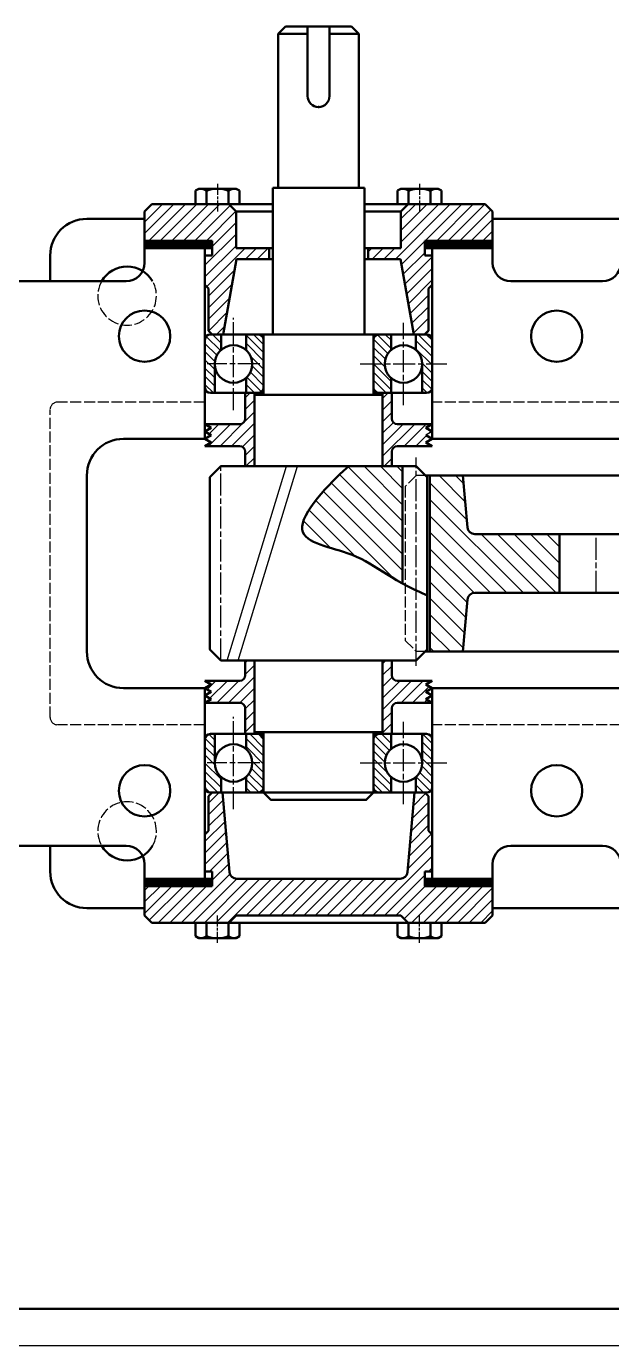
# Model space of a CAD drawing. Header units: millimetres. Extents: x -11122 to -2883, y -3177 to -1688.
# Drawn here: x -10880.5 to -10720.8, y -3176.6 to -2816.8 of the extents above; entities that cross this region are included whole.
import ezdxf

# ---------------------------------------------------------------- set-up
doc = ezdxf.new("R2010")
doc.units = ezdxf.units.MM
doc.header["$LTSCALE"] = 0.5
for name, pattern in [('AM_ISO02W050', [7.5, 6, -1.5]), ('AM_ISO08W050', [18, 12, -1.5, 3, -1.5]), ('AM_ISO08W050x2', [9, 6, -0.75, 1.5, -0.75])]:
    doc.linetypes.add(name, pattern=pattern)
for name, color, linetype, lineweight in [('AM_0', 7, 'Continuous', 50), ('AM_3', 6, 'AM_ISO02W050', 25), ('AM_4', 3, 'Continuous', 25), ('AM_7', 4, 'AM_ISO08W050', 25), ('nét chấm gạch', 130, 'AM_ISO08W050x2', 25), ('nét đậm', 7, 'Continuous', 50)]:
    doc.layers.add(name, color=color, linetype=linetype, lineweight=lineweight)
pattern_1 = [(315, (-11749.1836, -5518.627), (2.245064, 2.245064), [])]
pattern_2 = [(315, (-8071.9182, 131.4483), (1.122532, 1.122532), [])]
pattern_3 = [(225, (-11749.1836, -5518.627), (1.5715448, -1.5715448), [])]

# ---------------------------------------------------------------- blocks, each defined once
blk = doc.blocks.new('*U24')
at = {"layer": 'nét chấm gạch'}
blk.add_line((0, 1.31), (0, -6.17), dxfattribs=at)
at = {"layer": 'nét đậm'}
for p, q in [((-6, -0.51), (-5.11, 0)), ((0, 0), (-5.11, 0)), ((0, 0), (5.11, 0)), ((6, -0.51), (5.11, 0)), ((-6, -0.51), (-6, -4.2)), ((-3, -0.51), (-3, -4.2)), ((3, -0.51), (3, -4.2)), ((6, -0.51), (6, -4.2)), ((-6, -4.2), (0, -4.2)), ((-2.55, -4.2), (2.55, -4.2)), ((6, -4.2), (0, -4.2))]:
    blk.add_line(p, q, dxfattribs=at)
for centre, radius, start, end in [((0, -9), 9, 90, 109.4712), ((0, -9), 9, 70.5288, 90), ((-4.47, -2.37), 2.37, 51.5018, 120), ((4.47, -2.37), 2.37, 60, 128.4982)]:
    blk.add_arc(centre, radius, start, end, dxfattribs=at)
blk = doc.blocks.new('*U25')
at = {"layer": 'nét chấm gạch'}
blk.add_line((0, 1.31), (0, -6.17), dxfattribs=at)
at = {"layer": 'nét đậm'}
for p, q in [((-6, -0.51), (-5.11, 0)), ((0, 0), (-5.11, 0)), ((0, 0), (5.11, 0)), ((6, -0.51), (5.11, 0)), ((-6, -0.51), (-6, -4.2)), ((-3, -0.51), (-3, -4.2)), ((3, -0.51), (3, -4.2)), ((6, -0.51), (6, -4.2)), ((-6, -4.2), (0, -4.2)), ((-2.55, -4.2), (2.55, -4.2)), ((6, -4.2), (0, -4.2))]:
    blk.add_line(p, q, dxfattribs=at)
for centre, radius, start, end in [((0, -9), 9, 90, 109.4712), ((0, -9), 9, 70.5288, 90), ((-4.47, -2.37), 2.37, 51.5018, 120), ((4.47, -2.37), 2.37, 60, 128.4982)]:
    blk.add_arc(centre, radius, start, end, dxfattribs=at)
blk = doc.blocks.new('*U20')
at = {"layer": 'nét chấm gạch'}
blk.add_line((0, 1.31), (0, -6.17), dxfattribs=at)
at = {"layer": 'nét đậm'}
for p, q in [((-6, -0.51), (-5.11, 0)), ((0, 0), (-5.11, 0)), ((0, 0), (5.11, 0)), ((6, -0.51), (5.11, 0)), ((-6, -0.51), (-6, -4.2)), ((-3, -0.51), (-3, -4.2)), ((3, -0.51), (3, -4.2)), ((6, -0.51), (6, -4.2)), ((-6, -4.2), (0, -4.2)), ((-2.55, -4.2), (2.55, -4.2)), ((6, -4.2), (0, -4.2))]:
    blk.add_line(p, q, dxfattribs=at)
for centre, radius, start, end in [((0, -9), 9, 90, 109.4712), ((0, -9), 9, 70.5288, 90), ((-4.47, -2.37), 2.37, 51.5018, 120), ((4.47, -2.37), 2.37, 60, 128.4982)]:
    blk.add_arc(centre, radius, start, end, dxfattribs=at)
blk = doc.blocks.new('*U21')
at = {"layer": 'nét chấm gạch'}
blk.add_line((0, 1.31), (0, -6.17), dxfattribs=at)
at = {"layer": 'nét đậm'}
for p, q in [((-6, -0.51), (-5.11, 0)), ((0, 0), (-5.11, 0)), ((0, 0), (5.11, 0)), ((6, -0.51), (5.11, 0)), ((-6, -0.51), (-6, -4.2)), ((-3, -0.51), (-3, -4.2)), ((3, -0.51), (3, -4.2)), ((6, -0.51), (6, -4.2)), ((-6, -4.2), (0, -4.2)), ((-2.55, -4.2), (2.55, -4.2)), ((6, -4.2), (0, -4.2))]:
    blk.add_line(p, q, dxfattribs=at)
for centre, radius, start, end in [((0, -9), 9, 90, 109.4712), ((0, -9), 9, 70.5288, 90), ((-4.47, -2.37), 2.37, 51.5018, 120), ((4.47, -2.37), 2.37, 60, 128.4982)]:
    blk.add_arc(centre, radius, start, end, dxfattribs=at)

msp = doc.modelspace()

# ---------------------------------------------------------------- hatches: boundary and pattern name
at = {"layer": 'AM_7'}
h = msp.add_hatch(dxfattribs=at)
h.set_pattern_fill('ANSI31', color=256, scale=0.7, angle=180)
h.set_pattern_definition(pattern_3)
h.paths.add_polyline_path([(-10783.26, -2936.76), (-10780.76, -2936.76), (-10780.76, -2932.76, -0.414214), (-10779.26, -2931.26), (-10769.76, -2931.26), (-10771.49, -2930.26), (-10769.76, -2929.26), (-10771.49, -2928.26), (-10769.76, -2927.26), (-10771.49, -2926.26), (-10769.76, -2925.26), (-10779.26, -2925.26, -0.414214), (-10780.76, -2923.76), (-10780.76, -2916.76), (-10783.26, -2916.76)])
h.paths.add_polyline_path([(-10830.03, -2928.26), (-10831.76, -2929.26), (-10830.03, -2930.26), (-10831.76, -2931.26), (-10822.26, -2931.26, -0.414214), (-10820.76, -2932.76), (-10820.76, -2936.76), (-10818.26, -2936.76), (-10818.26, -2916.76), (-10820.76, -2916.76), (-10820.76, -2923.76, -0.414214), (-10822.26, -2925.26), (-10831.76, -2925.26), (-10830.03, -2926.26), (-10831.76, -2927.26)])
h.paths.add_polyline_path([(-10831.76, -2887.26), (-10830.76, -2888.26), (-10830.76, -2899.76), (-10829.76, -2900.76), (-10826.76, -2900.76), (-10823.14, -2880.26), (-10814.26, -2880.26), (-10814.26, -2877.26), (-10823.26, -2877.26), (-10823.26, -2867.26), (-10825.26, -2865.26), (-10846.26, -2865.26), (-10848.26, -2867.26), (-10848.26, -2875.26), (-10829.76, -2875.26), (-10829.76, -2879.26), (-10831.76, -2879.26)])
h.paths.add_polyline_path([(-10774.76, -2900.76), (-10771.76, -2900.76), (-10770.76, -2899.76), (-10770.76, -2888.26), (-10769.76, -2887.26), (-10769.76, -2879.26), (-10771.76, -2879.26), (-10771.76, -2875.26), (-10753.26, -2875.26), (-10753.26, -2867.26), (-10755.26, -2865.26), (-10776.26, -2865.26), (-10778.26, -2867.26), (-10778.26, -2877.26), (-10787.26, -2877.26), (-10787.26, -2880.26), (-10778.37, -2880.26)])
h = msp.add_hatch(dxfattribs=at)
h.set_pattern_fill('ANSI37', color=256, scale=0.1)
h.set_pattern_definition([(45, (-11849.06927, -3647.89885), (-0.2245064, 0.2245064), []), (135, (-11849.06927, -3647.89885), (-0.2245064, -0.2245064), [])])
h.paths.add_polyline_path([(-10563.26, -2875.26), (-10585.76, -2875.26), (-10585.76, -2877.26), (-10563.26, -2877.26)])
h.paths.add_polyline_path([(-10585.76, -2875.26), (-10587.76, -2875.26), (-10587.76, -2877.26), (-10585.76, -2877.26)])
h.paths.add_polyline_path([(-10695.76, -2875.26), (-10718.26, -2875.26), (-10718.26, -2877.26), (-10695.76, -2877.26)])
h.paths.add_polyline_path([(-10693.76, -2875.26), (-10695.76, -2875.26), (-10695.76, -2877.26), (-10693.76, -2877.26)])
h.paths.add_polyline_path([(-10831.76, -2875.26), (-10848.26, -2875.26), (-10848.26, -2877.26), (-10831.76, -2877.26)])
h.paths.add_polyline_path([(-10829.76, -2875.26), (-10831.76, -2875.26), (-10831.76, -2877.26), (-10829.76, -2877.26)])
h.paths.add_polyline_path([(-10753.26, -2875.26), (-10769.76, -2875.26), (-10769.76, -2877.26), (-10753.26, -2877.26)])
h.paths.add_polyline_path([(-10769.76, -2875.26), (-10771.76, -2875.26), (-10771.76, -2877.26), (-10769.76, -2877.26)])
h.paths.add_polyline_path([(-10829.76, -3049.26), (-10848.26, -3049.26), (-10848.26, -3051.26), (-10829.76, -3051.26)])
h.paths.add_polyline_path([(-10753.26, -3049.26), (-10771.76, -3049.26), (-10771.76, -3051.26), (-10753.26, -3051.26)])
h.paths.add_polyline_path([(-10563.26, -3049.26), (-10585.76, -3049.26), (-10585.76, -3051.26), (-10563.26, -3051.26)])
h.paths.add_polyline_path([(-10585.76, -3049.26), (-10587.76, -3049.26), (-10587.76, -3051.26), (-10585.76, -3051.26)])
h.paths.add_polyline_path([(-10693.76, -3049.26), (-10695.76, -3049.26), (-10695.76, -3051.26), (-10693.76, -3051.26)])
h.paths.add_polyline_path([(-10695.76, -3049.26), (-10718.26, -3049.26), (-10718.26, -3051.26), (-10695.76, -3051.26)])
h = msp.add_hatch(dxfattribs=at)
h.set_pattern_fill('ANSI31', color=256, scale=0.5, angle=270)
h.set_pattern_definition(pattern_2)
h.paths.add_polyline_path([(-10831.76, -2915.26, 0.414214), (-10830.26, -2916.76), (-10829.08, -2916.76), (-10829.08, -2908.85, -0.2145), (-10827.35, -2905.02), (-10827.35, -2900.76), (-10829.76, -2900.76), (-10830.26, -2900.76, 0.414214), (-10831.76, -2902.26)])
h.paths.add_polyline_path([(-10820.56, -2916.76), (-10817.26, -2916.76, 0.414214), (-10815.76, -2915.26), (-10815.76, -2902.26, 0.414214), (-10817.26, -2900.76), (-10820.56, -2900.76), (-10820.56, -2905.02, -0.2145), (-10818.84, -2908.85, -0.2145), (-10820.56, -2912.68)])
h = msp.add_hatch(dxfattribs=at)
h.set_pattern_fill('ANSI31', color=256, scale=0.5, angle=270)
h.set_pattern_definition(pattern_2)
h.paths.add_polyline_path([(-10785.76, -2915.26, 0.414214), (-10784.26, -2916.76), (-10780.96, -2916.76), (-10780.96, -2912.68, -0.2145), (-10782.68, -2908.85), (-10785.76, -2908.85)])
h.paths.add_polyline_path([(-10772.44, -2916.76), (-10771.26, -2916.76, 0.414214), (-10769.76, -2915.26), (-10769.76, -2908.85), (-10772.44, -2908.85)])
h.paths.add_polyline_path([(-10785.76, -2908.85), (-10782.68, -2908.85, -0.2145), (-10780.96, -2905.02), (-10780.96, -2900.76), (-10784.26, -2900.76, 0.414214), (-10785.76, -2902.26)])
h.paths.add_polyline_path([(-10774.16, -2905.02, -0.2145), (-10772.44, -2908.85), (-10769.76, -2908.85), (-10769.76, -2902.26, 0.414214), (-10771.26, -2900.76), (-10774.16, -2900.76)])
h = msp.add_hatch(dxfattribs=at)
h.set_pattern_fill('ANSI31', color=256, angle=270)
h.set_pattern_definition(pattern_1)
edge = h.paths.add_edge_path()
edge.add_line((-10777.84, -2936.76), (-10792.56, -2936.76))
edge.add_spline(control_points=[(-10792.56, -2936.76), (-10795.92, -2939.61), (-10813.31, -2956.78), (-10791.03, -2959.32), (-10783.89, -2965.38), (-10777.84, -2968.69)], knot_values=[4.621119, 4.621119, 4.621119, 4.621119, 19.822603, 34.099516, 48.466243, 48.466243, 48.466243, 48.466243], degree=3, periodic=0)
edge.add_line((-10777.84, -2968.69), (-10777.84, -2936.76))
h = msp.add_hatch(dxfattribs=at)
h.set_pattern_fill('ANSI31', color=256, angle=270)
h.set_pattern_definition(pattern_1)
h.paths.add_polyline_path([(-10714.97, -2971.26), (-10691.83, -2971.26, -0.388879), (-10689.84, -2973.09), (-10688.76, -2985.44, 0.388879), (-10686.77, -2987.26), (-10672.76, -2987.26), (-10670.76, -2985.26), (-10670.76, -2941.26), (-10672.76, -2939.26), (-10678.26, -2939.26), (-10686.77, -2939.26, 0.388879), (-10688.76, -2941.09), (-10689.84, -2953.44, -0.388879), (-10691.83, -2955.26), (-10714.97, -2955.26)])
h.paths.add_polyline_path([(-10770.34, -2987.26), (-10761.34, -2987.26), (-10760.1, -2973.09, -0.388879), (-10758.11, -2971.26), (-10734.97, -2971.26), (-10734.97, -2955.26), (-10758.11, -2955.26, -0.388879), (-10760.1, -2953.44), (-10761.34, -2939.26), (-10770.34, -2939.26)])
h.paths.add_polyline_path([(-10610.76, -2985.26), (-10608.76, -2987.26), (-10605.76, -2987.26), (-10594.75, -2987.26, 0.388879), (-10592.76, -2985.44), (-10591.68, -2973.09, -0.388879), (-10589.69, -2971.26), (-10566.55, -2971.26), (-10566.55, -2955.26), (-10589.69, -2955.26, -0.388879), (-10591.68, -2953.44), (-10592.76, -2941.09, 0.388879), (-10594.75, -2939.26), (-10608.76, -2939.26), (-10610.76, -2941.26)])
h.paths.add_polyline_path([(-10516.18, -2987.26), (-10511.18, -2987.26), (-10511.18, -2939.26), (-10520.18, -2939.26), (-10521.42, -2953.44, -0.388879), (-10523.41, -2955.26), (-10525.96, -2955.26)])
h.paths.add_polyline_path([(-10546.55, -2971.26), (-10524.07, -2971.26), (-10528.96, -2955.26), (-10546.55, -2955.26)])
h.paths.add_polyline_path([(-10524.07, -2971.26), (-10523.41, -2971.26, -0.388879), (-10521.42, -2973.09), (-10520.58, -2982.68), (-10519.18, -2987.26), (-10516.18, -2987.26), (-10525.96, -2955.26), (-10528.96, -2955.26)])
h = msp.add_hatch(dxfattribs=at)
h.set_pattern_fill('ANSI31', color=256, scale=0.7, angle=180)
h.set_pattern_definition(pattern_3)
h.paths.add_polyline_path([(-10783.26, -3009.76), (-10780.76, -3009.76), (-10780.76, -3002.76, -0.414214), (-10779.26, -3001.26), (-10769.76, -3001.26), (-10771.49, -3000.26), (-10769.76, -2999.26), (-10771.49, -2998.26), (-10769.76, -2997.26), (-10771.49, -2996.26), (-10769.76, -2995.26), (-10779.26, -2995.26, -0.414214), (-10780.76, -2993.76), (-10780.76, -2989.76), (-10783.26, -2989.76)])
h.paths.add_polyline_path([(-10831.76, -2999.26), (-10830.03, -3000.26), (-10831.76, -3001.26), (-10822.26, -3001.26, -0.414214), (-10820.76, -3002.76), (-10820.76, -3009.76), (-10818.26, -3009.76), (-10818.26, -2989.76), (-10820.76, -2989.76), (-10820.76, -2993.76, -0.414214), (-10822.26, -2995.26), (-10831.76, -2995.26), (-10830.03, -2996.26), (-10831.76, -2997.26), (-10830.03, -2998.26)])
h.paths.add_polyline_path([(-10830.76, -3036.14), (-10831.76, -3037.14), (-10831.76, -3047.26), (-10829.76, -3047.26), (-10829.76, -3051.26), (-10848.26, -3051.26), (-10848.26, -3059.26), (-10846.26, -3061.26), (-10825.26, -3061.26), (-10823.26, -3059.26), (-10778.26, -3059.26), (-10776.26, -3061.26), (-10755.26, -3061.26), (-10753.26, -3059.26), (-10753.26, -3051.26), (-10771.76, -3051.26), (-10771.76, -3047.26), (-10769.76, -3047.26), (-10769.76, -3037.14), (-10770.76, -3036.14), (-10770.76, -3026.76), (-10771.76, -3025.76), (-10774.57, -3025.76), (-10776.47, -3047.44, -0.388879), (-10778.46, -3049.26), (-10823.06, -3049.26, -0.388879), (-10825.05, -3047.44), (-10826.95, -3025.76), (-10829.76, -3025.76), (-10830.76, -3026.76)])
h = msp.add_hatch(dxfattribs=at)
h.set_pattern_fill('ANSI31', color=256, scale=0.5, angle=270)
h.set_pattern_definition(pattern_2)
h.paths.add_polyline_path([(-10831.76, -3024.26, 0.414214), (-10830.26, -3025.76), (-10827.35, -3025.76), (-10827.35, -3021.51, -0.2145), (-10829.08, -3017.68), (-10829.08, -3009.76), (-10830.26, -3009.76, 0.414214), (-10831.76, -3011.26)])
h.paths.add_polyline_path([(-10820.56, -3025.76), (-10817.26, -3025.76, 0.414214), (-10815.76, -3024.26), (-10815.76, -3011.26, 0.414214), (-10817.26, -3009.76), (-10820.56, -3009.76), (-10820.56, -3013.85, -0.2145), (-10818.84, -3017.68, -0.2145), (-10820.56, -3021.51)])
h = msp.add_hatch(dxfattribs=at)
h.set_pattern_fill('ANSI31', color=256, scale=0.5, angle=270)
h.set_pattern_definition(pattern_2)
h.paths.add_polyline_path([(-10785.76, -3024.26, 0.414214), (-10784.26, -3025.76), (-10780.96, -3025.76), (-10780.96, -3021.51, -0.2145), (-10782.68, -3017.68), (-10785.76, -3017.68)])
h.paths.add_polyline_path([(-10785.76, -3017.68), (-10782.68, -3017.68, -0.2145), (-10780.96, -3013.85), (-10780.96, -3009.76), (-10784.26, -3009.76, 0.414214), (-10785.76, -3011.26)])
h = msp.add_hatch(dxfattribs=at)
h.set_pattern_fill('ANSI31', color=256, scale=0.5, angle=270)
h.set_pattern_definition(pattern_2)
h.paths.add_polyline_path([(-10774.16, -3025.76), (-10771.76, -3025.76), (-10771.26, -3025.76, 0.414214), (-10769.76, -3024.26), (-10769.76, -3017.68), (-10772.44, -3017.68, -0.2145), (-10774.16, -3021.51)])
h.paths.add_polyline_path([(-10772.44, -3017.68), (-10769.76, -3017.68), (-10769.76, -3011.26, 0.414214), (-10771.26, -3009.76), (-10772.44, -3009.76)])

# ---------------------------------------------------------------- linework, layer by layer
for p, q in [((-10829.76, -2877.26), (-10848.26, -2877.26)), ((-10813.26, -2877.26), (-10823.26, -2877.26)), ((-10778.26, -2877.26), (-10788.26, -2877.26)), ((-10788.26, -2880.26), (-10788.26, -2877.26)), ((-10771.76, -2877.26), (-10753.26, -2877.26)), ((-10801.76, -2900.76), (-10804.29, -2900.76)), ((-10820.76, -2916.76), (-10815.76, -2916.76)), ((-10818.26, -2916.76), (-10818.26, -2936.76)), ((-10785.76, -2916.76), (-10780.76, -2916.76)), ((-10783.26, -2916.76), (-10783.26, -2936.76)), ((-10769.76, -2927.26), (-10771.49, -2928.26)), ((-10820.76, -2936.76), (-10820.76, -2936.76)), ((-10820.76, -2936.76), (-10780.76, -2936.76)), ((-10780.76, -2936.76), (-10780.76, -2936.76)), ((-10688.6, -2939.26), (-10771.59, -2939.26)), ((-10820.76, -2989.76), (-10820.76, -2989.76)), ((-10780.76, -2989.76), (-10820.76, -2989.76)), ((-10818.26, -3009.76), (-10818.26, -2989.76)), ((-10783.26, -3009.76), (-10783.26, -2989.76)), ((-10780.76, -2989.76), (-10780.76, -2989.76)), ((-10815.76, -3009.76), (-10820.76, -3009.76))]:
    msp.add_line(p, q)
at = {"layer": 'AM_0'}
for p, q in [((-10809.76, -2816.76), (-10811.76, -2818.76)), ((-10800.76, -2816.76), (-10809.76, -2816.76)), ((-10803.76, -2816.76), (-10803.76, -2835.76)), ((-10800.76, -2816.76), (-10791.76, -2816.76)), ((-10797.76, -2816.76), (-10797.76, -2835.76)), ((-10789.76, -2818.76), (-10791.76, -2816.76)), ((-10811.76, -2818.76), (-10811.76, -2860.76)), ((-10803.76, -2818.76), (-10811.76, -2818.76)), ((-10789.76, -2818.76), (-10797.76, -2818.76)), ((-10789.76, -2818.76), (-10789.76, -2860.76)), ((-10813.26, -2900.76), (-10813.26, -2860.76)), ((-10800.76, -2860.76), (-10813.26, -2860.76)), ((-10800.76, -2860.76), (-10788.26, -2860.76)), ((-10788.26, -2900.76), (-10788.26, -2860.76)), ((-10848.26, -2867.26), (-10846.26, -2865.26)), ((-10848.26, -2867.26), (-10848.26, -2877.26)), ((-10846.26, -2865.26), (-10813.26, -2865.26)), ((-10825.26, -2865.26), (-10823.26, -2867.26)), ((-10823.26, -2867.26), (-10813.26, -2867.26)), ((-10823.26, -2867.26), (-10823.26, -2877.26)), ((-10788.26, -2865.26), (-10755.26, -2865.26)), ((-10788.26, -2867.26), (-10778.26, -2867.26)), ((-10776.26, -2865.26), (-10778.26, -2867.26)), ((-10778.26, -2867.26), (-10778.26, -2877.26)), ((-10753.26, -2867.26), (-10755.26, -2865.26)), ((-10753.26, -2867.26), (-10753.26, -2877.26)), ((-10864.01, -2869.26), (-10848.26, -2869.26)), ((-10753.26, -2869.26), (-10718.26, -2869.26)), ((-10848.26, -2875.26), (-10829.76, -2875.26)), ((-10829.76, -2877.26), (-10848.26, -2877.26)), ((-10848.26, -2881.26), (-10848.26, -2877.26)), ((-10831.76, -2875.26), (-10831.76, -2887.26)), ((-10831.76, -2929.26), (-10831.76, -2877.26)), ((-10829.76, -2875.26), (-10829.76, -2879.26)), ((-10813.26, -2877.26), (-10823.26, -2877.26)), ((-10814.26, -2880.26), (-10814.26, -2877.26)), ((-10778.26, -2877.26), (-10788.26, -2877.26)), ((-10787.26, -2880.26), (-10787.26, -2877.26)), ((-10753.26, -2875.26), (-10771.76, -2875.26)), ((-10771.76, -2875.26), (-10771.76, -2879.26)), ((-10753.26, -2877.26), (-10771.76, -2877.26)), ((-10769.76, -2875.26), (-10769.76, -2887.26)), ((-10769.76, -2929.26), (-10769.76, -2877.26)), ((-10753.26, -2877.26), (-10753.26, -2881.26)), ((-10874.01, -2879.26), (-10874.01, -2886.26)), ((-10829.76, -2879.26), (-10831.76, -2879.26)), ((-10826.76, -2900.76), (-10823.14, -2880.26)), ((-10813.26, -2880.26), (-10823.14, -2880.26)), ((-10778.37, -2880.26), (-10788.26, -2880.26)), ((-10774.76, -2900.76), (-10778.37, -2880.26)), ((-10771.76, -2879.26), (-10769.76, -2879.26)), ((-10853.26, -2886.26), (-10897.01, -2886.26)), ((-10831.76, -2887.26), (-10830.76, -2888.26)), ((-10830.76, -2888.26), (-10830.76, -2899.76)), ((-10769.76, -2887.26), (-10770.76, -2888.26)), ((-10770.76, -2888.26), (-10770.76, -2899.76)), ((-10723.26, -2886.26), (-10748.26, -2886.26)), ((-10830.76, -2899.76), (-10829.76, -2900.76)), ((-10770.76, -2899.76), (-10771.76, -2900.76)), ((-10831.76, -2902.26), (-10831.76, -2915.26)), ((-10830.26, -2900.76), (-10817.26, -2900.76)), ((-10829.76, -2900.76), (-10826.76, -2900.76)), ((-10827.35, -2900.76), (-10827.35, -2905.02)), ((-10820.56, -2900.76), (-10820.56, -2905.02)), ((-10780.96, -2900.76), (-10820.56, -2900.76)), ((-10815.76, -2902.26), (-10815.76, -2915.26)), ((-10800.76, -2900.76), (-10813.26, -2900.76)), ((-10800.76, -2900.76), (-10788.26, -2900.76)), ((-10785.76, -2902.26), (-10785.76, -2915.26)), ((-10771.26, -2900.76), (-10784.26, -2900.76)), ((-10780.96, -2900.76), (-10780.96, -2905.02)), ((-10771.76, -2900.76), (-10774.76, -2900.76)), ((-10774.16, -2900.76), (-10774.16, -2905.02)), ((-10769.76, -2902.26), (-10769.76, -2915.26)), ((-10829.08, -2908.85), (-10829.08, -2916.76)), ((-10772.44, -2908.85), (-10772.44, -2916.76)), ((-10820.56, -2912.68), (-10820.56, -2916.76)), ((-10780.96, -2912.68), (-10780.96, -2916.76)), ((-10831.76, -2915.26), (-10831.76, -2929.26)), ((-10830.26, -2916.76), (-10817.26, -2916.76)), ((-10820.76, -2916.76), (-10820.76, -2923.76)), ((-10815.76, -2916.76), (-10820.56, -2916.76)), ((-10818.26, -2936.76), (-10818.26, -2916.76)), ((-10818.26, -2916.76), (-10815.76, -2916.76)), ((-10818.26, -2917.26), (-10783.26, -2917.26)), ((-10783.26, -2916.76), (-10785.76, -2916.76)), ((-10780.96, -2916.76), (-10785.76, -2916.76)), ((-10771.26, -2916.76), (-10784.26, -2916.76)), ((-10783.26, -2936.76), (-10783.26, -2916.76)), ((-10780.76, -2916.76), (-10780.76, -2923.76)), ((-10831.76, -2925.26), (-10822.26, -2925.26)), ((-10831.76, -2925.26), (-10830.03, -2926.26)), ((-10769.76, -2925.26), (-10779.26, -2925.26)), ((-10769.76, -2925.26), (-10771.49, -2926.26)), ((-10830.03, -2926.26), (-10831.76, -2927.26)), ((-10831.76, -2927.26), (-10830.03, -2928.26)), ((-10830.03, -2928.26), (-10831.76, -2929.26)), ((-10771.49, -2926.26), (-10769.76, -2927.26)), ((-10771.49, -2928.26), (-10769.76, -2929.26)), ((-10831.76, -2929.26), (-10854.01, -2929.26)), ((-10831.76, -2929.26), (-10830.03, -2930.26)), ((-10830.03, -2930.26), (-10831.76, -2931.26)), ((-10831.76, -2931.26), (-10822.26, -2931.26)), ((-10769.76, -2931.26), (-10779.26, -2931.26)), ((-10769.76, -2929.26), (-10771.49, -2930.26)), ((-10771.49, -2930.26), (-10769.76, -2931.26)), ((-10695.76, -2929.26), (-10769.76, -2929.26)), ((-10820.76, -2932.76), (-10820.76, -2936.76)), ((-10780.76, -2932.76), (-10780.76, -2936.76)), ((-10864.01, -2987.26), (-10864.01, -2939.26)), ((-10818.26, -2936.76), (-10820.76, -2936.76)), ((-10818.26, -2936.76), (-10800.76, -2936.76)), ((-10783.26, -2936.76), (-10800.76, -2936.76)), ((-10783.26, -2936.76), (-10780.76, -2936.76)), ((-10777.84, -2968.69), (-10777.84, -2936.76)), ((-10771.59, -2939.26), (-10686.77, -2939.26)), ((-10770.34, -2987.26), (-10770.34, -2939.26)), ((-10760.1, -2953.44), (-10761.34, -2939.26)), ((-10691.83, -2955.26), (-10758.11, -2955.26)), ((-10734.97, -2971.26), (-10734.97, -2955.26)), ((-10691.83, -2971.26), (-10758.11, -2971.26)), ((-10760.1, -2973.09), (-10761.34, -2987.26)), ((-10818.26, -2989.76), (-10820.76, -2989.76)), ((-10820.76, -2993.76), (-10820.76, -2989.76)), ((-10818.26, -3009.76), (-10818.26, -2989.76)), ((-10818.26, -2989.76), (-10800.76, -2989.76)), ((-10783.26, -2989.76), (-10800.76, -2989.76)), ((-10783.26, -3009.76), (-10783.26, -2989.76)), ((-10783.26, -2989.76), (-10780.76, -2989.76)), ((-10780.76, -2993.76), (-10780.76, -2989.76)), ((-10771.59, -2987.26), (-10688.6, -2987.26)), ((-10831.76, -2997.26), (-10854.01, -2997.26)), ((-10830.03, -2996.26), (-10831.76, -2995.26)), ((-10831.76, -2995.26), (-10822.26, -2995.26)), ((-10831.76, -2997.26), (-10830.03, -2996.26)), ((-10830.03, -2998.26), (-10831.76, -2997.26)), ((-10831.76, -2997.26), (-10831.76, -3049.26)), ((-10769.76, -2995.26), (-10779.26, -2995.26)), ((-10771.49, -2996.26), (-10769.76, -2995.26)), ((-10769.76, -2997.26), (-10771.49, -2996.26)), ((-10771.49, -2998.26), (-10769.76, -2997.26)), ((-10695.76, -2997.26), (-10769.76, -2997.26)), ((-10769.76, -2997.26), (-10769.76, -3049.26)), ((-10831.76, -2999.26), (-10830.03, -2998.26)), ((-10830.03, -3000.26), (-10831.76, -2999.26)), ((-10831.76, -3001.26), (-10830.03, -3000.26)), ((-10769.76, -2999.26), (-10771.49, -2998.26)), ((-10771.49, -3000.26), (-10769.76, -2999.26)), ((-10769.76, -3001.26), (-10771.49, -3000.26)), ((-10831.76, -3001.26), (-10822.26, -3001.26)), ((-10820.76, -3009.76), (-10820.76, -3002.76)), ((-10780.76, -3009.76), (-10780.76, -3002.76)), ((-10769.76, -3001.26), (-10779.26, -3001.26)), ((-10831.76, -3024.26), (-10831.76, -3011.26)), ((-10830.26, -3009.76), (-10817.26, -3009.76)), ((-10829.08, -3017.68), (-10829.08, -3009.76)), ((-10820.56, -3013.85), (-10820.56, -3009.76)), ((-10820.56, -3009.76), (-10815.76, -3009.76)), ((-10783.26, -3009.26), (-10818.26, -3009.26)), ((-10815.76, -3009.76), (-10818.26, -3009.76)), ((-10815.76, -3024.26), (-10815.76, -3009.26)), ((-10785.76, -3024.26), (-10785.76, -3009.26)), ((-10780.76, -3009.76), (-10785.76, -3009.76)), ((-10784.26, -3009.76), (-10783.26, -3009.76)), ((-10771.26, -3009.76), (-10784.26, -3009.76)), ((-10784.26, -3009.76), (-10780.96, -3009.76)), ((-10780.96, -3013.85), (-10780.96, -3009.76)), ((-10772.44, -3017.68), (-10772.44, -3009.76)), ((-10769.76, -3024.26), (-10769.76, -3011.26)), ((-10827.35, -3025.76), (-10827.35, -3021.51)), ((-10820.56, -3025.76), (-10820.56, -3021.51)), ((-10780.96, -3025.76), (-10780.96, -3021.51)), ((-10774.16, -3025.76), (-10774.16, -3021.51)), ((-10830.76, -3026.76), (-10829.76, -3025.76)), ((-10830.26, -3025.76), (-10817.26, -3025.76)), ((-10829.76, -3025.76), (-10826.95, -3025.76)), ((-10826.95, -3025.76), (-10825.05, -3047.44)), ((-10820.56, -3025.76), (-10780.96, -3025.76)), ((-10785.76, -3025.76), (-10815.76, -3025.76)), ((-10771.26, -3025.76), (-10784.26, -3025.76)), ((-10774.57, -3025.76), (-10776.47, -3047.44)), ((-10771.76, -3025.76), (-10774.57, -3025.76)), ((-10770.76, -3026.76), (-10771.76, -3025.76)), ((-10830.76, -3036.14), (-10830.76, -3026.76)), ((-10770.76, -3036.14), (-10770.76, -3026.76)), ((-10831.76, -3037.14), (-10830.76, -3036.14)), ((-10769.76, -3037.14), (-10770.76, -3036.14)), ((-10853.26, -3040.26), (-10897.01, -3040.26)), ((-10874.01, -3047.26), (-10874.01, -3040.26)), ((-10831.76, -3049.26), (-10831.76, -3037.14)), ((-10769.76, -3049.26), (-10769.76, -3037.14)), ((-10723.26, -3040.26), (-10748.26, -3040.26)), ((-10848.26, -3049.26), (-10848.26, -3045.26)), ((-10829.76, -3047.26), (-10831.76, -3047.26)), ((-10829.76, -3051.26), (-10829.76, -3047.26)), ((-10771.76, -3051.26), (-10771.76, -3047.26)), ((-10771.76, -3047.26), (-10769.76, -3047.26)), ((-10753.26, -3049.26), (-10753.26, -3045.26)), ((-10848.26, -3059.26), (-10848.26, -3049.26)), ((-10829.76, -3049.26), (-10848.26, -3049.26)), ((-10829.76, -3049.26), (-10848.26, -3049.26)), ((-10848.26, -3051.26), (-10829.76, -3051.26)), ((-10823.06, -3049.26), (-10778.46, -3049.26)), ((-10778.46, -3049.26), (-10823.06, -3049.26)), ((-10771.76, -3049.26), (-10753.26, -3049.26)), ((-10753.26, -3049.26), (-10771.76, -3049.26)), ((-10753.26, -3051.26), (-10771.76, -3051.26)), ((-10753.26, -3059.26), (-10753.26, -3049.26)), ((-10848.26, -3057.26), (-10864.01, -3057.26)), ((-10718.26, -3057.26), (-10753.26, -3057.26)), ((-10848.26, -3059.26), (-10846.26, -3061.26)), ((-10755.26, -3061.26), (-10846.26, -3061.26)), ((-10825.26, -3061.26), (-10823.26, -3059.26)), ((-10778.26, -3059.26), (-10823.26, -3059.26)), ((-10776.26, -3061.26), (-10778.26, -3059.26)), ((-10753.26, -3059.26), (-10755.26, -3061.26)), ((-11101.6, -3166.59), (-9942.6, -3166.59))]:
    msp.add_line(p, q, dxfattribs=at)
for points in [[(-10815.76, -2917.26), (-10815.76, -2900.76), (-10800.76, -2900.76)], [(-10785.76, -2917.26), (-10785.76, -2900.76), (-10800.76, -2900.76)], [(-10800.76, -3027.76), (-10813.76, -3027.76), (-10815.76, -3025.76), (-10815.76, -3011.26)], [(-10800.76, -3027.76), (-10787.76, -3027.76), (-10785.76, -3025.76), (-10785.76, -3011.26)]]:
    msp.add_lwpolyline(points, dxfattribs=at)
msp.add_lwpolyline([(-10827.43, -2989.76), (-10774.09, -2989.76), (-10771.09, -2986.76), (-10771.09, -2939.76), (-10774.09, -2936.76), (-10827.43, -2936.76), (-10830.43, -2939.76), (-10830.43, -2986.76)], close=True, dxfattribs=at)
for centre, radius in [((-10848.24, -2901.26), 7), ((-10735.76, -2901.26), 7), ((-10823.96, -2908.85), 5.12), ((-10777.56, -2908.85), 5.12), ((-10823.96, -3017.68), 5.12), ((-10777.56, -3017.68), 5.12), ((-10848.24, -3025.26), 7), ((-10735.76, -3025.26), 7)]:
    msp.add_circle(centre, radius, dxfattribs=at)
for centre, radius, start, end in [((-10800.76, -2835.76), 3, 180, 0), ((-10864.01, -2879.26), 10, 90, 180), ((-10853.26, -2881.26), 5, 270, 0), ((-10748.26, -2881.26), 5, 180, 270), ((-10723.26, -2881.26), 5, 270, 0), ((-10853.01, -2890.26), 8, 30, 150), ((-10830.26, -2902.26), 1.5, 90, 180), ((-10817.26, -2902.26), 1.5, 0, 90), ((-10784.26, -2902.26), 1.5, 90, 180), ((-10771.26, -2902.26), 1.5, 0, 90), ((-10830.26, -2915.26), 1.5, 180, 270), ((-10817.26, -2915.26), 1.5, 270, 0), ((-10784.26, -2915.26), 1.5, 180, 270), ((-10771.26, -2915.26), 1.5, 270, 0), ((-10822.26, -2923.76), 1.5, 270, 0), ((-10779.26, -2923.76), 1.5, 180, 270), ((-10854.01, -2939.26), 10, 90, 180), ((-10822.26, -2932.76), 1.5, 0, 90), ((-10779.26, -2932.76), 1.5, 90, 180), ((-10758.11, -2953.26), 2, 185, 270), ((-10758.11, -2973.26), 2, 90, 175), ((-10854.01, -2987.26), 10, 180, 270), ((-10822.26, -2993.76), 1.5, 270, 0), ((-10779.26, -2993.76), 1.5, 180, 270), ((-10822.26, -3002.76), 1.5, 0, 90), ((-10779.26, -3002.76), 1.5, 90, 180), ((-10830.26, -3011.26), 1.5, 90, 180), ((-10817.26, -3011.26), 1.5, 0, 90), ((-10784.26, -3011.26), 1.5, 90, 180), ((-10771.26, -3011.26), 1.5, 0, 90), ((-10830.26, -3024.26), 1.5, 180, 270), ((-10817.26, -3024.26), 1.5, 270, 0), ((-10784.26, -3024.26), 1.5, 180, 270), ((-10771.26, -3024.26), 1.5, 270, 0), ((-10853.01, -3036.26), 8, 210, 330), ((-10853.26, -3045.26), 5, 0, 90), ((-10748.26, -3045.26), 5, 90, 180), ((-10723.26, -3045.26), 5, 0, 90), ((-10864.01, -3047.26), 10, 180, 270), ((-10823.06, -3047.26), 2, 185, 270), ((-10778.46, -3047.26), 2, 270, 355)]:
    msp.add_arc(centre, radius, start, end, dxfattribs=at)
msp.add_open_spline([(-10771.09, -2971.95), (-10781.78, -2967.45), (-10788.69, -2959.58), (-10813.31, -2956.78), (-10795.92, -2939.61), (-10792.56, -2936.76)], degree=3, knots=[0, 0, 0, 0, 18.987845, 33.264759, 48.466243, 48.466243, 48.466243, 48.466243], dxfattribs=at)
msp.add_point((-10800.76, -2838.76), dxfattribs=at)
at = {"layer": 'AM_3', "lineweight": 25}
for p, q in [((-10874.01, -3005.26), (-10874.01, -2921.26)), ((-10831.76, -2919.26), (-10872.01, -2919.26)), ((-10695.76, -2919.26), (-10769.76, -2919.26)), ((-10774.09, -2939.26), (-10777.09, -2942.26)), ((-10771.59, -2939.26), (-10774.09, -2939.26)), ((-10777.09, -2942.26), (-10777.09, -2984.26)), ((-10777.09, -2984.26), (-10774.09, -2987.26)), ((-10771.59, -2987.26), (-10774.09, -2987.26)), ((-10831.76, -3007.26), (-10872.01, -3007.26)), ((-10695.76, -3007.26), (-10769.76, -3007.26))]:
    msp.add_line(p, q, dxfattribs=at)
for centre, radius, start, end in [((-10853.01, -2890.26), 8, 150, 30), ((-10872.01, -2921.26), 2, 90, 180), ((-10872.01, -3005.26), 2, 180, 270), ((-10853.01, -3036.26), 8, 330, 210)]:
    msp.add_arc(centre, radius, start, end, dxfattribs=at)
at = {"layer": 'AM_4'}
for p, q in [((-10825.71, -2989.76), (-10809.51, -2936.76)), ((-10822.71, -2989.76), (-10806.51, -2936.76)), ((-11121.6, -3176.59), (-9932.6, -3176.59))]:
    msp.add_line(p, q, dxfattribs=at)
at = {"layer": 'AM_7'}
for p, q in [((-10823.96, -2921.47), (-10823.96, -2896.23)), ((-10777.56, -2920.06), (-10777.56, -2897.64)), ((-10816.76, -2908.85), (-10831.15, -2908.85)), ((-10789.36, -2908.85), (-10765.76, -2908.85)), ((-10774.09, -2991.22), (-10774.09, -2934.35)), ((-10827.43, -2989.76), (-10827.43, -2936.76)), ((-10724.97, -2971.26), (-10724.97, -2955.26)), ((-10823.96, -3030.3), (-10823.96, -3005.06)), ((-10777.56, -3028.89), (-10777.56, -3006.47)), ((-10816.76, -3017.68), (-10831.15, -3017.68)), ((-10789.36, -3017.68), (-10765.76, -3017.68))]:
    msp.add_line(p, q, dxfattribs=at)

# ---------------------------------------------------------------- block references
for name, p in [('*U21', (-10828.34, -2861.06)), ('*U20', (-10773.18, -2861.06))]:
    msp.add_blockref(name, p)
at = {"xscale": -1, "rotation": 180}
for name, p in [('*U25', (-10828.34, -3065.46)), ('*U24', (-10773.18, -3065.46))]:
    msp.add_blockref(name, p, dxfattribs=at)

doc.saveas('drawing.dxf')
